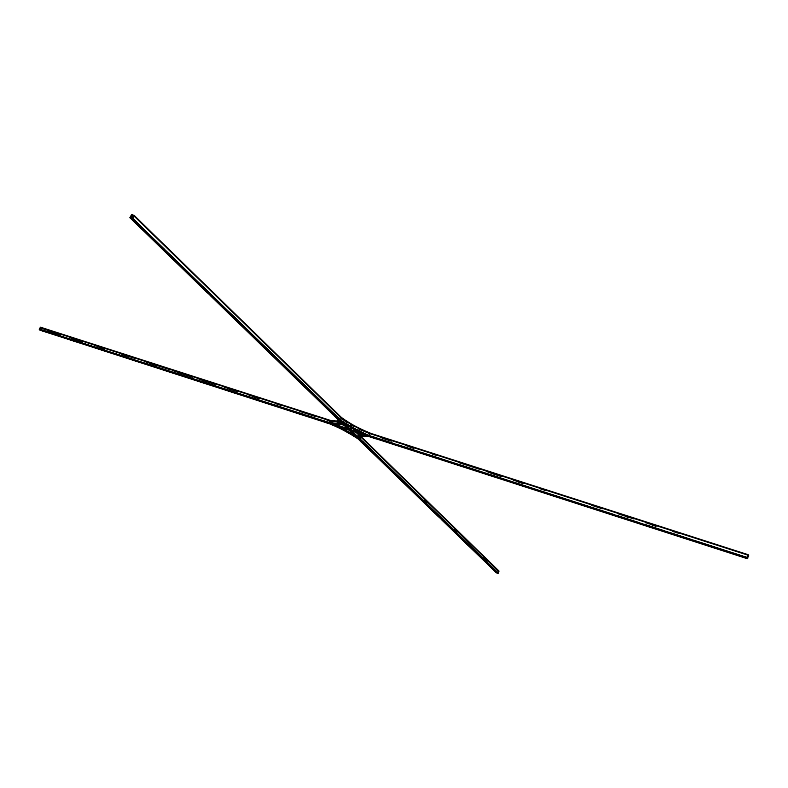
<?xml version="1.0" encoding="UTF-8"?>
<svg xmlns="http://www.w3.org/2000/svg" width="788" height="788" viewBox="0 0 788 788"><rect width="100%" height="100%" fill="white"/><g stroke="black" fill="none" stroke-linecap="round" stroke-linejoin="round"><path stroke-width="1.18" d="M340.485 420.24L341.628 417.876L349.025 422.703A28.072 6.186 25.6 0 0 361.347 429.371L369.976 433.272L368.853 436.197L364.44 434.208M333.846 424.348L330.221 423.57L336.318 424.338A29.865 6.422 26 0 0 340.574 422.811L340.436 420.329L339.332 419.974L347.144 425.027A29.609 6.481 25.6 0 0 360.126 432.051L368.922 436.02L360.274 431.617A28.24 6.186 25.6 0 1 347.882 424.909L339.992 420.191M365.573 431.854L747.901 554.752L747.093 557.687L349.33 429.332M350.069 429.411L131.763 217.902L349.734 429.736L747.457 558.495L748.6 555.786L747.901 554.752M40.68 330.261L40.277 329.936L349.074 429.952L496.765 572.728L443.151 520.523M361.121 434.887L361.14 436.887L498.853 571.152L497.957 573.152L443.752 520.789M497.297 572.768L497.888 572.984L498.686 571.231L360.943 436.976L359.968 439.005L359.229 438.847L360.027 439.202L361.14 436.887M359.417 433.173A29.717 6.373 25.4 0 0 358.973 433.883L357.87 437.113L357.89 438.226L358.698 438.601L358.658 436.582A28.831 6.137 25.4 0 1 362.982 435.193L368.213 435.774L367.888 435.37M359.229 438.837L359.2 436.838L360.48 435.715L369.247 436.256L364.066 435.685A27.501 5.861 25.4 0 0 359.939 437.005M358.698 438.601L358.727 436.444A28.831 6.146 25.4 0 1 360.037 435.291M355.664 436.375L352.64 434.405A29.077 6.097 25.8 0 0 339.49 427.313L330.556 423.274L330.536 423.964L339.313 427.933A26.89 5.634 25.8 0 1 351.468 434.483L358.914 439.064L357.348 437.685M339.382 427.608L359.308 438.955M359.239 439.103L360.835 436.838M368.922 435.843L360.165 431.923A28.998 6.343 25.6 0 1 347.439 425.037L347.508 424.89A28.998 6.343 25.6 0 0 360.234 431.775M349.636 425.668L351.261 427.254L350.138 429.598L131.665 218.079M349.882 430.218L349.281 429.854L355.851 436.227M350.276 429.519L351.261 427.47L354.689 428.574M350.414 430.386L351.162 430.465M340.446 420.467L339.746 420.014L339.894 422.496A29.107 6.265 26 0 1 335.747 423.983L329.148 422.87L330.271 420.546L335.668 421.087A27.6 5.969 26 0 0 338.436 420.812M330.802 423.235L329.325 422.792L330.31 420.762L335.718 421.304A27.757 5.999 26 0 0 338.495 421.028M329.148 422.87L334.545 423.422A27.61 5.94 26 0 0 338.466 422.004L338.318 419.561L339.086 417.985M338.525 419.472L339.135 419.925L338.318 419.561M330.221 423.57L338.594 423.846L339.825 422.644L339.756 420.024L339.185 420.112L340.032 420.664M347.991 428.899L130.128 217.665L131.616 214.848L134.068 215.508L343.174 419.364M156.851 243.206L130.375 217.537L131.675 215.065L133.822 215.646L343.43 419.925M332.595 421.255L40.483 327.365L39.4 329.414L349.192 429.549L130.375 217.537M132.532 218.109L133.822 215.646M132.591 218.325L134.068 215.508M39.883 329.808L40.503 327.552L330.438 420.772M340.721 417.945L348.877 422.851A28.23 6.215 25.6 0 0 361.268 429.549L369.907 433.449M329.325 422.792L334.723 423.353A27.757 5.969 26 0 0 336.309 423.323M364.874 435.055L367.651 435.262M368.282 435.626L363.278 435.015A33.066 7.043 25.4 0 0 358.323 436.611L358.353 438.443M363.504 435.331L366.804 435.695M367.907 435.823L368.705 435.912M333.688 424.328L324.607 422.063M365.681 435.281L375.098 437.645M130.128 217.665L131.054 217.912M340.268 423.717L345.794 425.5M351.261 427.254L353.467 427.963M338.791 423.461L345.666 425.668M369.907 433.459L747.881 554.988L748.482 555.885M42.946 328.783L60.489 334.427M69.846 337.431L82.71 341.568M94.402 345.331L104.922 348.72M121.293 353.989L134.157 358.126M145.849 361.879L170.405 369.779M172.739 370.537L192.617 376.93M197.296 378.437L214.838 384.081M224.186 387.085L237.05 391.222M248.742 394.985L259.272 398.373M275.642 403.633L281.483 405.515M300.198 411.533L315.397 416.428M327.089 420.191L330.596 421.314M380.949 437.507L391.488 440.906M405.534 445.417L413.73 448.057M432.464 454.085L435.981 455.218M459.394 462.743L479.301 469.156M486.324 471.411L501.542 476.307M513.254 480.069L523.793 483.468M540.184 488.737L546.035 490.619M591.699 505.315L602.239 508.703M618.629 513.973L633.857 518.868M645.559 522.641L656.099 526.029M672.489 531.299L678.35 533.18M47.477 330.349L60.341 334.486M72.033 338.249L82.563 341.637M98.933 346.907L104.774 348.788M123.489 354.807L126.996 355.93M150.38 363.455L156.231 365.337M177.27 372.113L192.479 376.999M201.827 380.013L214.691 384.15M228.727 388.661L236.912 391.301M253.283 396.561L259.124 398.442M383.096 438.325L391.291 440.965M410.026 446.993L413.542 448.126M490.835 472.997L501.375 476.385M517.775 481.655L523.626 483.546M625.514 516.327L629.031 517.45M652.454 524.985L655.971 526.118M39.4 329.414L348.129 428.82M39.952 329.679L302.444 414.311M307.133 415.828L341.5 426.909M352.935 430.593L361.052 433.213M372.901 437.035L393.951 443.821M397.457 444.954L419.679 452.115M422.013 452.864L473.47 469.461M475.804 470.209L541.287 491.328M543.631 492.076L565.843 499.247M568.187 499.996L590.399 507.157M592.743 507.915L613.793 514.702M617.3 515.835L638.349 522.621M644.19 524.503L664.067 530.915M668.746 532.422L690.968 539.583M693.302 540.341L747.093 557.687M40.208 330.064L349.468 429.824L496.765 572.728M747.457 558.495L351.221 430.652L497.957 573.152M376.162 438.699L364.706 434.326M323.504 421.009L334.683 425.284M496.824 572.6L441.516 519.322M339.687 420.171L340.505 420.546M362.303 430.376L364.48 431.361M368.853 435.626L360.214 431.726A28.082 6.146 25.6 0 1 347.882 425.067L340.071 420.043M330.517 423.747L339.352 427.736A27.038 5.664 25.8 0 1 351.606 434.346L358.914 439.064M358.767 438.453L358.097 438.158L358.057 436.128A29.58 6.304 25.4 0 1 362.48 434.7M359.712 439.005L358.018 437.901L358.441 438.305M355.319 436.365L352.275 434.385A28.348 5.94 25.8 0 0 339.451 427.47L330.487 423.383L339.392 427.756A27.767 5.821 25.8 0 1 351.911 434.513M356.196 436.867L359.722 439.152M368.213 435.774L367.563 435.35M368.636 436.059L369.286 436.473L364.105 435.902A27.344 5.821 25.4 0 0 360.008 437.212L360.037 439.202M344.898 420.733L347.833 422.644M344.317 420.506L347.833 422.801M341.381 421.097L347.439 425.037M341.135 421.373L342.888 422.555M356.412 437.005L363.514 442.59M342.672 422.417L335.294 416.596M40.483 327.365L41.784 328.409M131.763 217.902L137.939 223.9M149.415 235.051L164.426 249.619M176.788 261.616L190.036 274.48M203.274 287.334L218.286 301.902M228.884 312.196L243.009 325.907M256.258 338.761L269.496 351.625M282.744 364.48L295.993 377.334M309.231 390.198L322.479 403.052M336.604 416.763L343.558 423.52M350.483 430.248L353.024 432.701M358.087 437.626L359.476 438.975M362.992 442.383L375.285 454.312M390.208 468.801L404.254 482.433M416.537 494.371L427.953 505.443M497.248 572.896L350.01 429.992L747.27 557.943M131.143 217.744L142.628 228.884M147.927 234.026L164.702 250.308M168.238 253.736L171.764 257.164M176.187 261.449L193.848 278.588M198.261 282.872L200.91 285.443M202.683 287.157L216.808 300.868M218.572 302.582L222.994 306.867M229.17 312.866L245.068 328.291M248.604 331.718L252.13 335.146M255.667 338.574L274.214 356.57M279.513 361.712L296.288 378.004M298.938 380.574L303.36 384.859M309.536 390.858L325.434 406.283M329.847 410.568L332.497 413.139M336.033 416.566L348.02 428.199M363.091 442.826L379.806 459.049M384.209 463.314L387.726 466.732M389.489 468.436L402.688 481.241M405.327 483.802L409.721 488.077M415.877 494.056L432.602 510.279M436.995 514.544L440.522 517.962M158.615 244.92L208.022 292.85M210.672 295.411L333.314 414.37M335.077 416.084L348.188 428.8M359.446 439.714L387.686 467.107M389.449 468.821L438.877 516.751M131.616 214.848L133.369 216.572M424.693 500.134L427.332 502.705M454.656 529.3L457.306 531.87M484.62 558.465L487.27 561.046M131.675 215.065L133.438 216.789M483.802 557.776L485.566 559.5M352.019 431.302L358.757 437.842M359.298 438.364L497.888 572.984M355.664 431.548L358.983 434.789M349.36 425.707L351.054 427.362M355.595 431.785L359.052 435.153M361.387 441.901L358.343 437.635M337.471 417.295L340.229 420.674M339.214 419.777L339.283 422.388M360.914 434.966L360.943 436.976M338.673 421.915A27.757 5.969 26 0 1 338.298 422.604M339.352 422.24A28.506 6.127 26 0 1 335.294 423.698M339.007 422.269A29.855 6.462 26 0 1 337.303 422.299M339.195 422.201A30.003 6.491 26 0 1 337.481 422.23M361.14 430.002A30.368 6.688 25.6 0 1 358.501 428.731M353.369 426.042A30.368 6.688 25.6 0 1 350.916 424.663M360.195 431.903A29.609 6.481 25.6 0 1 347.212 424.88M360.155 432.06A30.377 6.649 25.6 0 1 346.838 424.86M361.209 429.884A30.515 6.718 25.6 0 1 358.55 428.603M353.388 425.914A30.515 6.718 25.6 0 1 350.936 424.515M339.421 427.598A27.767 5.821 25.8 0 1 345.971 430.888M347.025 431.469A27.767 5.821 25.8 0 1 351.98 434.365M348.158 429.184A29.077 6.127 25.8 0 1 350.571 430.543M359.032 434.089A29.57 6.334 25.4 0 1 360.372 432.898M360.549 435.567A28.24 6.018 25.4 0 1 361.82 435.331"/></g></svg>
